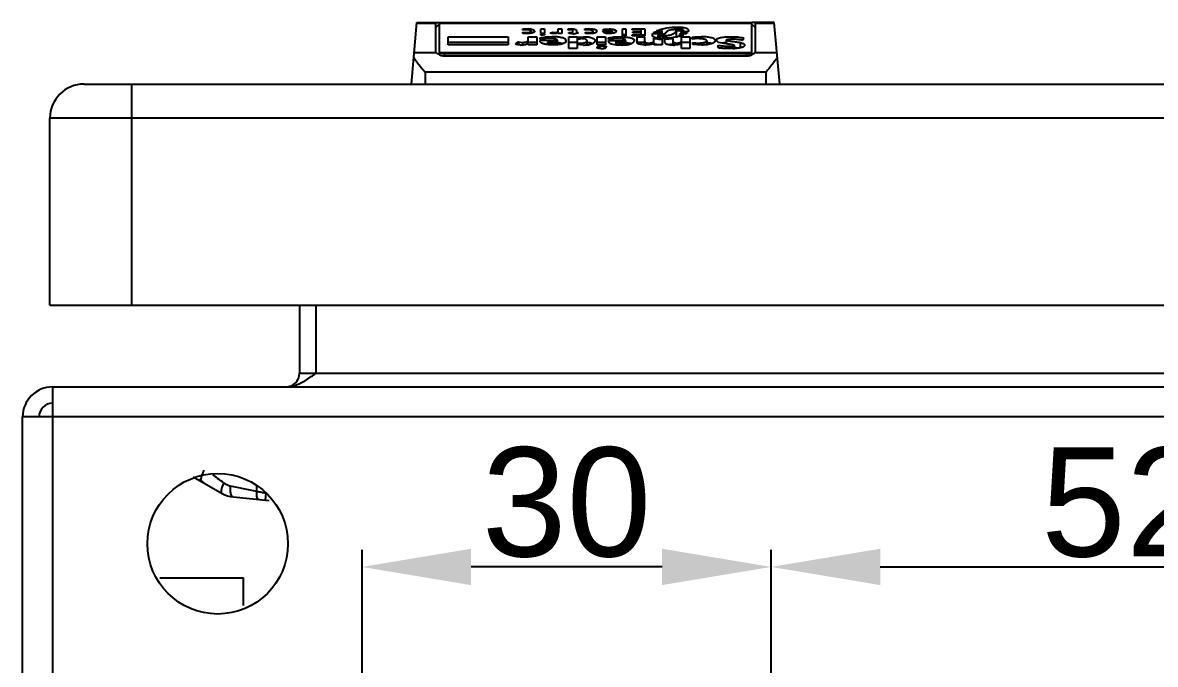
# Model space of a CAD drawing. Header units: millimetres. Extents: x 46697 to 52144, y 25488 to 34806.
# Drawn here: x 51880.8 to 51963.9, y 28345.1 to 28392.2 of the extents above; entities that cross this region are included whole.
import ezdxf

# ---------------------------------------------------------------- set-up
doc = ezdxf.new("R2010")
doc.units = ezdxf.units.MM
doc.layers.add('000-KOTIRANJE', color=254, linetype='Continuous', lineweight=5)
doc.layers.add('000-PI-ORMAR', color=51, linetype='Continuous')
doc.styles.get("Standard").update_dxf_attribs({"font": 'arial.ttf'})
doc.dimstyles.new('ISO-25-lb', dxfattribs={"dimtxt": 8, "dimasz": 8, "dimexe": 1.25, "dimexo": 0.625, "dimtad": 1, "dimdec": 1, "dimtxsty": 'Standard', "dimcen": 5, "dimadec": 0, "dimazin": 0, "dimtfac": 1, "dimtdec": 1, "dimtmove": 0, "dimatfit": 3, "dimfxl": 1, "dimarcsym": 0})

# ---------------------------------------------------------------- blocks, each defined once
blk = doc.blocks.new('NSYCRN325150_bottom')
at = {"layer": '000-PI-ORMAR'}
for p, q in [((49585.72, 30888.931), (49586.114, 30893.431)), ((49587.52, 30893.361), (49586.108, 30893.361)), ((49586.114, 30893.431), (49610.67, 30893.431)), ((49587.52, 30891.279), (49587.52, 30893.431)), ((49587.77, 30891.079), (49587.77, 30893.431)), ((49610.67, 30893.361), (49587.77, 30893.361)), ((49593.883, 30892.967), (49594.241, 30892.984)), ((49594.241, 30892.899), (49594.241, 30892.984)), ((49597.204, 30892.967), (49597.51, 30892.984)), ((49597.51, 30892.887), (49597.51, 30892.984)), ((49598.43, 30892.967), (49598.788, 30892.984)), ((49598.788, 30892.903), (49598.788, 30892.984)), ((49599.81, 30892.951), (49600.218, 30892.984)), ((49600.218, 30892.903), (49600.218, 30892.984)), ((49605.021, 30893.096), (49605.021, 30892.92)), ((49605.021, 30893.096), (49605.429, 30893.096)), ((49605.429, 30892.935), (49605.429, 30893.096)), ((49610.67, 30891.08), (49610.67, 30893.431)), ((49612.327, 30893.431), (49610.673, 30893.431)), ((49610.92, 30893.431), (49610.92, 30891.279)), ((49612.333, 30893.361), (49610.92, 30893.361)), ((49612.72, 30888.931), (49612.327, 30893.431)), ((49588.417, 30891.807), (49588.417, 30892.387)), ((49588.417, 30892.387), (49592.81, 30892.387)), ((49592.81, 30892.387), (49592.81, 30891.807)), ((49593.883, 30892.887), (49593.883, 30892.967)), ((49594.139, 30892.903), (49593.883, 30892.887)), ((49593.883, 30892.645), (49593.883, 30892.742)), ((49593.883, 30892.742), (49594.19, 30892.709)), ((49594.139, 30892.629), (49593.883, 30892.645)), ((49594.19, 30892.709), (49594.19, 30892.629)), ((49594.19, 30892.709), (49594.292, 30892.709)), ((49594.292, 30892.637), (49594.292, 30892.709)), ((49594.292, 30891.807), (49594.292, 30892.387)), ((49594.292, 30892.387), (49594.905, 30892.387)), ((49594.496, 30892.806), (49594.496, 30892.658)), ((49594.905, 30892.387), (49594.905, 30891.807)), ((49595.16, 30892.194), (49595.16, 30892.306)), ((49595.211, 30892.645), (49595.211, 30892.967)), ((49595.211, 30892.967), (49595.467, 30892.967)), ((49595.467, 30892.645), (49595.211, 30892.645)), ((49595.211, 30892.516), (49595.211, 30892.58)), ((49595.211, 30892.58), (49595.467, 30892.58)), ((49595.365, 30892.516), (49595.211, 30892.516)), ((49595.467, 30892.548), (49595.365, 30892.516)), ((49595.467, 30892.967), (49595.467, 30892.645)), ((49595.467, 30892.58), (49595.467, 30892.548)), ((49595.927, 30892.274), (49595.773, 30892.274)), ((49595.927, 30892.677), (49596.08, 30892.742)), ((49596.029, 30892.403), (49596.029, 30892.269)), ((49596.08, 30892.742), (49596.08, 30892.636)), ((49596.08, 30892.742), (49596.284, 30892.709)), ((49596.284, 30892.639), (49596.284, 30892.709)), ((49596.489, 30892.645), (49596.489, 30892.967)), ((49596.489, 30892.967), (49596.744, 30892.967)), ((49596.744, 30892.645), (49596.489, 30892.645)), ((49596.744, 30892.967), (49596.744, 30892.645)), ((49597.204, 30892.887), (49597.204, 30892.967)), ((49597.459, 30892.903), (49597.204, 30892.887)), ((49597.255, 30892.645), (49597.255, 30892.709)), ((49597.255, 30892.709), (49597.562, 30892.709)), ((49597.562, 30892.645), (49597.255, 30892.645)), ((49597.255, 30891.533), (49597.255, 30892.387)), ((49597.255, 30892.387), (49597.868, 30892.387)), ((49597.562, 30892.871), (49597.459, 30892.903)), ((49597.562, 30892.564), (49597.562, 30892.871)), ((49597.97, 30892.693), (49597.562, 30892.564)), ((49597.817, 30892.855), (49597.817, 30892.645)), ((49597.817, 30892.709), (49597.97, 30892.693)), ((49597.868, 30892.355), (49598.328, 30892.403)), ((49597.868, 30892.387), (49597.868, 30891.533)), ((49598.328, 30892.252), (49598.328, 30892.403)), ((49598.43, 30892.887), (49598.43, 30892.967)), ((49598.788, 30892.903), (49598.43, 30892.887)), ((49598.481, 30892.645), (49598.481, 30892.742)), ((49598.481, 30892.742), (49598.788, 30892.709)), ((49598.737, 30892.629), (49598.481, 30892.645)), ((49599.043, 30892.838), (49598.788, 30892.903)), ((49598.788, 30892.629), (49598.788, 30892.709)), ((49599.043, 30892.646), (49599.043, 30892.838)), ((49599.299, 30892.838), (49599.299, 30892.774)), ((49599.35, 30891.807), (49599.35, 30892.387)), ((49599.35, 30892.387), (49599.963, 30892.387)), ((49599.758, 30892.822), (49600.474, 30892.822)), ((49599.81, 30892.871), (49599.81, 30892.951)), ((49600.167, 30892.903), (49599.81, 30892.871)), ((49599.963, 30892.387), (49599.963, 30891.807)), ((49600.014, 30892.758), (49600.014, 30892.652)), ((49600.014, 30892.758), (49600.167, 30892.709)), ((49600.474, 30892.758), (49600.014, 30892.758)), ((49600.269, 30892.903), (49600.167, 30892.903)), ((49600.167, 30892.709), (49600.167, 30892.629)), ((49600.167, 30892.709), (49600.32, 30892.709)), ((49600.167, 30892.194), (49600.167, 30892.306)), ((49600.32, 30892.709), (49600.474, 30892.758)), ((49600.32, 30892.709), (49600.32, 30892.637)), ((49600.474, 30892.653), (49600.474, 30892.822)), ((49600.933, 30892.274), (49600.831, 30892.274)), ((49601.036, 30892.403), (49601.036, 30892.27)), ((49601.189, 30892.468), (49601.189, 30892.967)), ((49601.189, 30892.967), (49601.444, 30892.967)), ((49601.444, 30892.548), (49601.189, 30892.548)), ((49601.444, 30892.468), (49601.189, 30892.468)), ((49601.444, 30892.967), (49601.444, 30892.468)), ((49601.904, 30892.903), (49601.904, 30892.967)), ((49601.904, 30892.967), (49602.824, 30892.967)), ((49602.568, 30892.903), (49601.904, 30892.903)), ((49601.904, 30892.468), (49601.904, 30892.548)), ((49601.904, 30892.548), (49602.824, 30892.548)), ((49602.824, 30892.468), (49601.904, 30892.468)), ((49601.955, 30892.677), (49601.955, 30892.758)), ((49601.955, 30892.758), (49602.568, 30892.758)), ((49602.568, 30892.677), (49601.955, 30892.677)), ((49602.262, 30891.968), (49602.262, 30892.387)), ((49602.262, 30892.387), (49602.824, 30892.387)), ((49602.568, 30892.468), (49602.568, 30892.903)), ((49602.824, 30892.967), (49602.824, 30892.468)), ((49602.824, 30891.799), (49602.824, 30892.387)), ((49603.386, 30892.516), (49603.386, 30892.629)), ((49603.386, 30892.629), (49603.897, 30892.629)), ((49603.488, 30892.677), (49603.539, 30892.758)), ((49603.999, 30892.677), (49603.488, 30892.677)), ((49603.488, 30891.807), (49603.488, 30892.29)), ((49603.539, 30892.758), (49603.539, 30892.677)), ((49603.539, 30892.758), (49603.999, 30892.758)), ((49604.101, 30892.822), (49603.692, 30892.822)), ((49603.846, 30892.548), (49603.795, 30892.468)), ((49603.795, 30892.468), (49603.795, 30892.305)), ((49603.795, 30892.468), (49604.408, 30892.468)), ((49604.254, 30892.548), (49603.846, 30892.548)), ((49603.897, 30892.629), (49603.999, 30892.677)), ((49603.897, 30892.629), (49603.897, 30892.548)), ((49603.999, 30892.758), (49604.101, 30892.79)), ((49603.999, 30892.758), (49603.999, 30892.548)), ((49604.101, 30892.548), (49604.101, 30892.822)), ((49604.356, 30892.29), (49604.101, 30892.29)), ((49604.101, 30892.21), (49604.101, 30891.807)), ((49604.408, 30892.709), (49604.254, 30892.548)), ((49604.305, 30892.21), (49604.918, 30892.258)), ((49604.305, 30891.984), (49604.305, 30892.21)), ((49604.408, 30892.29), (49604.408, 30892.468)), ((49604.918, 30891.797), (49604.918, 30892.258)), ((49605.123, 30892.822), (49605.123, 30892.403)), ((49605.429, 30892.613), (49605.378, 30892.564)), ((49605.378, 30892.564), (49605.378, 30892.446)), ((49605.378, 30892.564), (49605.685, 30892.548)), ((49605.787, 30892.613), (49605.429, 30892.613)), ((49605.634, 30892.935), (49605.48, 30892.935)), ((49605.532, 30892.758), (49605.48, 30892.693)), ((49605.48, 30892.693), (49605.48, 30892.613)), ((49605.48, 30892.693), (49605.94, 30892.677)), ((49605.94, 30892.758), (49605.532, 30892.758)), ((49605.532, 30891.533), (49605.532, 30892.387)), ((49605.532, 30892.387), (49606.145, 30892.387)), ((49605.634, 30892.935), (49605.634, 30892.758)), ((49606.042, 30892.79), (49605.94, 30892.758)), ((49606.042, 30892.871), (49606.042, 30892.79)), ((49606.145, 30892.387), (49606.145, 30891.533)), ((49606.298, 30892.226), (49606.298, 30892.339)), ((49606.758, 30892.258), (49606.298, 30892.226)), ((49606.962, 30892.403), (49606.962, 30892.245)), ((49608.086, 30892.129), (49608.086, 30892.177)), ((49608.801, 30892.161), (49608.801, 30891.881)), ((49609.261, 30892.226), (49609.108, 30892.226)), ((49609.159, 30892.403), (49609.159, 30892.226)), ((49610.079, 30892.306), (49610.027, 30892.129)), ((49592.81, 30891.968), (49588.417, 30891.968)), ((49592.81, 30891.807), (49588.417, 30891.807)), ((49593.577, 30892.016), (49593.577, 30891.809)), ((49593.577, 30892.016), (49593.883, 30891.984)), ((49593.883, 30891.807), (49593.883, 30891.984)), ((49594.292, 30891.807), (49594.241, 30891.919)), ((49594.905, 30891.968), (49594.292, 30891.968)), ((49594.905, 30891.807), (49594.292, 30891.807)), ((49595.16, 30892.129), (49596.438, 30892.145)), ((49595.16, 30892.081), (49595.16, 30892.129)), ((49595.722, 30891.823), (49595.722, 30892.032)), ((49596.438, 30892.032), (49595.722, 30892.032)), ((49596.08, 30891.919), (49596.08, 30891.791)), ((49596.438, 30891.818), (49596.438, 30892.145)), ((49597.051, 30892.129), (49597.051, 30892.065)), ((49597.868, 30891.968), (49597.255, 30891.968)), ((49597.868, 30891.533), (49597.255, 30891.533)), ((49597.868, 30891.952), (49598.175, 30891.936)), ((49598.328, 30891.791), (49597.868, 30891.823)), ((49598.175, 30891.801), (49598.175, 30891.936)), ((49598.583, 30892.113), (49598.583, 30891.803)), ((49599.196, 30892.113), (49599.196, 30892.081)), ((49599.963, 30891.968), (49599.35, 30891.968)), ((49599.963, 30891.807), (49599.35, 30891.807)), ((49599.35, 30891.565), (49599.35, 30891.645)), ((49599.452, 30891.533), (49599.35, 30891.565)), ((49599.605, 30891.533), (49599.452, 30891.533)), ((49599.861, 30891.742), (49599.861, 30891.552)), ((49599.861, 30891.742), (49600.014, 30891.694)), ((49600.014, 30891.694), (49600.014, 30891.662)), ((49600.167, 30892.065), (49600.167, 30892.129)), ((49600.167, 30892.129), (49601.444, 30892.129)), ((49600.729, 30891.823), (49600.729, 30892.032)), ((49601.393, 30892.032), (49600.729, 30892.032)), ((49601.087, 30891.919), (49601.087, 30891.791)), ((49601.393, 30892.032), (49601.393, 30891.802)), ((49601.444, 30891.806), (49601.444, 30892.129)), ((49602.057, 30892.145), (49602.057, 30892.081)), ((49602.824, 30891.968), (49602.262, 30891.968)), ((49603.028, 30891.936), (49603.028, 30891.796)), ((49603.028, 30891.936), (49603.181, 30891.936)), ((49603.181, 30891.936), (49603.488, 30892.032)), ((49603.181, 30891.936), (49603.181, 30891.812)), ((49604.101, 30891.807), (49603.488, 30891.807)), ((49604.918, 30891.839), (49604.674, 30891.819)), ((49605.174, 30891.936), (49605.174, 30891.806)), ((49606.145, 30891.968), (49605.532, 30891.968)), ((49606.145, 30891.533), (49605.532, 30891.533)), ((49606.349, 30891.823), (49606.349, 30891.984)), ((49606.349, 30891.984), (49606.809, 30891.936)), ((49607.013, 30891.791), (49606.349, 30891.823)), ((49606.809, 30891.8), (49606.809, 30891.936)), ((49607.371, 30892.097), (49607.371, 30891.811)), ((49607.984, 30892.129), (49607.984, 30892.048)), ((49608.239, 30891.968), (49608.086, 30892.129)), ((49608.188, 30891.613), (49608.239, 30891.774)), ((49608.239, 30891.59), (49608.239, 30891.774)), ((49609.312, 30891.533), (49609.006, 30891.533)), ((49609.159, 30891.694), (49609.414, 30891.726)), ((49609.159, 30891.694), (49609.159, 30891.533)), ((49609.414, 30891.539), (49609.414, 30891.758)), ((49609.823, 30891.984), (49609.823, 30891.582)), ((49610.13, 30891.823), (49610.13, 30891.742)), ((49585.922, 30891.231), (49587.54, 30891.231)), ((49587.805, 30891.231), (49610.636, 30891.231)), ((49588.12, 30891.153), (49588.12, 30891.001)), ((49610.32, 30891.153), (49588.12, 30891.153)), ((49588.12, 30891.001), (49610.32, 30891.001)), ((49610.32, 30891.001), (49610.32, 30891.153)), ((49610.901, 30891.231), (49612.519, 30891.231)), ((49586.72, 30889.801), (49586.72, 30888.931)), ((49611.72, 30889.801), (49586.72, 30889.801)), ((49611.72, 30888.931), (49611.72, 30889.801)), ((49561.72, 30888.931), (49801.72, 30888.931)), ((49565.22, 30872.731), (49565.22, 30888.931)), ((49559.22, 30872.731), (49559.22, 30886.431)), ((49804.22, 30886.431), (49559.22, 30886.431)), ((49559.22, 30872.731), (49804.22, 30872.731)), ((49577.52, 30872.731), (49577.52, 30867.731)), ((49578.72, 30872.731), (49578.72, 30867.731)), ((49577.52, 30867.731), (49786.92, 30867.731)), ((49559.42, 30866.731), (49559.42, 30736.723)), ((49559.42, 30866.731), (49805.02, 30866.731)), ((49557.22, 30738.073), (49557.22, 30864.531)), ((49807.22, 30864.531), (49557.22, 30864.531)), ((49569.72, 30860.148), (49571.844, 30858.922)), ((49570.168, 30859.939), (49570.353, 30859.786)), ((49570.353, 30859.786), (49570.353, 30859.789)), ((49570.353, 30859.786), (49570.393, 30859.762)), ((49570.393, 30859.762), (49570.494, 30859.701)), ((49574.384, 30859.055), (49574.384, 30859.438)), ((49575.02, 30858.435), (49575.068, 30858.933)), ((49572.652, 30858.663), (49575.295, 30858.409)), ((49567.283, 30852.731), (49573.42, 30852.731)), ((49573.42, 30850.702), (49573.42, 30852.731))]:
    blk.add_line(p, q, dxfattribs=at)
blk.add_circle((49571.52, 30855.231), 5.15, dxfattribs=at)
for centre, radius, start, end in [((49600.18, 30893.525), 0.896, 256.94801, 258.52796), ((49600.301, 30893.74), 1.103, 279.18166, 280.12452), ((49604.099, 30896.297), 4.007, 268.56577, 270.02883), ((49605.048, 30889.241), 3.44, 105.86407, 106.04416), ((49605.036, 30889.285), 3.394, 103.59206, 105.86835), ((49605.03, 30889.31), 3.369, 102.68688, 103.59243), ((49604.493, 30892.761), 0.725, 327.91604, 330.37943), ((49605.126, 30896.229), 3.826, 269.95065, 271.6124), ((49604.266, 30896.167), 3.886, 286.70644, 287.2815), ((49604.247, 30896.227), 3.95, 287.28337, 288.32309), ((49604.201, 30896.364), 4.094, 288.33649, 291.2506), ((49600.929, 30887.014), 4.968, 84.01521, 84.69204), ((49601.203, 30894.314), 2.522, 274.36979, 275.53825), ((49603.256, 30897.385), 5.604, 265.5588, 266.62036), ((49604.047, 30893.877), 2.082, 254.42471, 254.78936), ((49605.227, 30897.261), 5.475, 266.75538, 267.83879), ((49600.722, 30841.489), 51.036, 80.8914, 81.52988), ((49609.037, 30898.344), 6.817, 272.30934, 273.17916), ((49613.957, 30924.221), 32.917, 262.06678, 262.67404), ((49561.72, 30886.431), 2.5, 90, 180), ((49576.52, 30867.731), 1, 270, 0), ((49559.42, 30864.531), 2.2, 90, 180), ((49559.42, 30864.531), 1, 90, 180), ((49572.368, 30862.872), 3.682, 236.83008, 240.00762), ((49567.715, 30854.962), 6.323, 54.88011, 57.01741), ((49564.513, 30850.409), 11.889, 53.93706, 54.88283), ((49572.844, 30860.654), 2, 240, 264.5)]:
    blk.add_arc(centre, radius, start, end, dxfattribs=at)
for centre, major_axis, start_param, end_param in [((49588.12, 30893.1), (0.6, 0), 2.216036, 3.141593), ((49610.32, 30893.1), (0.6, 0), 0, 0.923126), ((49588.12, 30891.279), (0.6, 0), -3.141593, -2.886514), ((49588.12, 30891.279), (0.35, 0), -3.141593, -2.694273), ((49610.32, 30891.279), (0.35, 0), -0.44732, 0), ((49610.32, 30891.279), (0.6, 0), -0.255078, 0)]:
    blk.add_ellipse(centre, major_axis=major_axis, ratio=0.315556, start_param=start_param, end_param=end_param, dxfattribs=at)
for points, knots in [([(49594.241, 30892.984), (49594.311, 30892.984), (49594.436, 30892.978), (49594.596, 30892.942), (49594.701, 30892.881), (49594.74, 30892.83), (49594.752, 30892.806)], [0, 0, 0, 0, 0.371196, 0.665987, 0.860433, 1, 1, 1, 1]), ([(49597.51, 30892.984), (49597.553, 30892.979), (49597.63, 30892.968), (49597.72, 30892.946), (49597.774, 30892.919), (49597.799, 30892.9), (49597.814, 30892.877), (49597.817, 30892.862), (49597.817, 30892.855)], [0, 0, 0, 0, 0.363117, 0.664744, 0.778907, 0.868307, 0.938648, 1, 1, 1, 1]), ([(49598.788, 30892.984), (49598.851, 30892.981), (49598.945, 30892.975), (49599.065, 30892.96), (49599.145, 30892.945), (49599.212, 30892.925), (49599.261, 30892.901), (49599.292, 30892.872), (49599.299, 30892.849), (49599.299, 30892.838)], [0, 0, 0, 0, 0.341316, 0.50328, 0.652146, 0.778987, 0.87627, 0.945686, 1, 1, 1, 1]), ([(49600.218, 30892.984), (49600.286, 30892.979), (49600.385, 30892.97), (49600.51, 30892.948), (49600.59, 30892.928), (49600.653, 30892.904), (49600.698, 30892.875), (49600.724, 30892.841), (49600.729, 30892.817), (49600.729, 30892.806)], [0, 0, 0, 0, 0.355339, 0.519361, 0.665149, 0.784581, 0.874893, 0.942646, 1, 1, 1, 1]), ([(49603.692, 30892.822), (49603.874, 30892.899), (49604.307, 30893.043), (49604.764, 30893.096), (49605.021, 30893.096)], [0, 0, 0, 0, 0.43464, 1, 1, 1, 1]), ([(49605.429, 30893.096), (49605.516, 30893.096), (49605.671, 30893.089), (49605.866, 30893.043), (49605.99, 30892.965), (49606.031, 30892.9), (49606.042, 30892.871)], [0, 0, 0, 0, 0.379347, 0.673856, 0.863321, 1, 1, 1, 1]), ([(49593.883, 30891.984), (49593.947, 30891.988), (49594.038, 30891.998), (49594.146, 30892.026), (49594.217, 30892.056), (49594.278, 30892.103), (49594.292, 30892.156), (49594.292, 30892.177)], [0, 0, 0, 0, 0.392788, 0.555719, 0.686699, 0.867595, 1, 1, 1, 1]), ([(49594.496, 30892.806), (49594.496, 30892.813), (49594.493, 30892.829), (49594.474, 30892.851), (49594.442, 30892.869), (49594.396, 30892.883), (49594.339, 30892.893), (49594.252, 30892.901), (49594.184, 30892.903), (49594.139, 30892.903)], [0, 0, 0, 0, 0.053873, 0.119169, 0.21012, 0.334117, 0.485389, 0.651962, 1, 1, 1, 1]), ([(49594.499, 30892.657), (49594.441, 30892.647), (49594.321, 30892.634), (49594.2, 30892.63), (49594.139, 30892.629)], [0, 0, 0, 0, 0.486614, 1, 1, 1, 1]), ([(49594.292, 30892.709), (49594.319, 30892.709), (49594.366, 30892.719), (49594.435, 30892.755), (49594.474, 30892.786), (49594.496, 30892.806)], [0, 0, 0, 0, 0.358047, 0.605311, 1, 1, 1, 1]), ([(49594.752, 30892.806), (49594.752, 30892.791), (49594.741, 30892.755), (49594.69, 30892.711), (49594.606, 30892.678), (49594.538, 30892.663), (49594.499, 30892.657)], [0, 0, 0, 0, 0.145406, 0.337649, 0.622087, 1, 1, 1, 1]), ([(49595.16, 30892.306), (49595.219, 30892.327), (49595.351, 30892.358), (49595.641, 30892.396), (49595.872, 30892.403), (49596.029, 30892.403)], [0, 0, 0, 0, 0.213482, 0.462386, 1, 1, 1, 1]), ([(49595.773, 30892.274), (49595.718, 30892.274), (49595.612, 30892.266), (49595.407, 30892.238), (49595.258, 30892.211), (49595.16, 30892.194)], [0, 0, 0, 0, 0.266361, 0.518251, 1, 1, 1, 1]), ([(49596.131, 30892.629), (49596.11, 30892.631), (49596.07, 30892.637), (49596.019, 30892.644), (49595.982, 30892.652), (49595.957, 30892.659), (49595.939, 30892.665), (49595.927, 30892.673), (49595.927, 30892.677)], [0, 0, 0, 0, 0.294635, 0.578579, 0.712734, 0.836348, 0.938736, 1, 1, 1, 1]), ([(49596.438, 30892.145), (49596.389, 30892.192), (49596.273, 30892.241), (49596.098, 30892.27), (49595.986, 30892.274), (49595.927, 30892.274)], [0, 0, 0, 0, 0.377008, 0.668643, 1, 1, 1, 1]), ([(49597.051, 30892.129), (49597.051, 30892.149), (49597.037, 30892.195), (49596.973, 30892.251), (49596.872, 30892.297), (49596.737, 30892.334), (49596.576, 30892.362), (49596.401, 30892.382), (49596.217, 30892.395), (49596.092, 30892.401), (49596.029, 30892.403)], [0, 0, 0, 0, 0.053592, 0.123556, 0.222789, 0.351552, 0.501106, 0.662429, 0.829761, 1, 1, 1, 1]), ([(49596.489, 30892.677), (49596.463, 30892.67), (49596.345, 30892.643), (49596.225, 30892.629), (49596.131, 30892.629)], [0, 0, 0, 0, 0.224312, 1, 1, 1, 1]), ([(49596.284, 30892.709), (49596.301, 30892.712), (49596.333, 30892.717), (49596.383, 30892.728), (49596.428, 30892.744), (49596.465, 30892.767), (49596.485, 30892.794), (49596.489, 30892.814), (49596.489, 30892.822)], [0, 0, 0, 0, 0.201887, 0.385063, 0.610592, 0.774995, 0.896449, 1, 1, 1, 1]), ([(49597.868, 30892.21), (49597.873, 30892.215), (49597.887, 30892.225), (49597.928, 30892.24), (49597.995, 30892.251), (49598.082, 30892.257), (49598.144, 30892.258), (49598.175, 30892.258)], [0, 0, 0, 0, 0.068877, 0.163936, 0.416169, 0.704172, 1, 1, 1, 1]), ([(49598.583, 30892.113), (49598.583, 30892.122), (49598.581, 30892.141), (49598.566, 30892.17), (49598.537, 30892.197), (49598.491, 30892.221), (49598.427, 30892.239), (49598.32, 30892.255), (49598.234, 30892.258), (49598.175, 30892.258)], [0, 0, 0, 0, 0.058533, 0.122739, 0.202213, 0.308869, 0.450177, 0.621063, 1, 1, 1, 1]), ([(49598.328, 30892.403), (49598.445, 30892.403), (49598.657, 30892.393), (49598.927, 30892.337), (49599.109, 30892.239), (49599.177, 30892.153), (49599.196, 30892.113)], [0, 0, 0, 0, 0.366883, 0.664195, 0.861459, 1, 1, 1, 1]), ([(49599.046, 30892.644), (49599.021, 30892.641), (49598.918, 30892.631), (49598.815, 30892.629), (49598.737, 30892.629)], [0, 0, 0, 0, 0.24253, 1, 1, 1, 1]), ([(49598.788, 30892.709), (49598.826, 30892.709), (49598.881, 30892.711), (49598.95, 30892.723), (49598.995, 30892.738), (49599.034, 30892.763), (49599.043, 30892.794), (49599.043, 30892.806)], [0, 0, 0, 0, 0.387907, 0.559115, 0.697131, 0.876512, 1, 1, 1, 1]), ([(49599.299, 30892.774), (49599.299, 30892.76), (49599.288, 30892.726), (49599.234, 30892.688), (49599.151, 30892.661), (49599.084, 30892.649), (49599.046, 30892.644)], [0, 0, 0, 0, 0.137351, 0.328389, 0.620176, 1, 1, 1, 1]), ([(49599.977, 30892.652), (49599.941, 30892.66), (49599.879, 30892.678), (49599.805, 30892.72), (49599.765, 30892.77), (49599.758, 30892.806), (49599.758, 30892.822)], [0, 0, 0, 0, 0.377088, 0.645926, 0.838471, 1, 1, 1, 1]), ([(49600.116, 30892.629), (49600.106, 30892.63), (49600.068, 30892.635), (49600.03, 30892.641), (49600.001, 30892.646)], [0, 0, 0, 0, 0.259245, 1, 1, 1, 1]), ([(49600.477, 30892.652), (49600.419, 30892.642), (49600.298, 30892.631), (49600.178, 30892.629), (49600.116, 30892.629)], [0, 0, 0, 0, 0.487875, 1, 1, 1, 1]), ([(49600.167, 30892.306), (49600.226, 30892.327), (49600.358, 30892.358), (49600.648, 30892.396), (49600.879, 30892.403), (49601.036, 30892.403)], [0, 0, 0, 0, 0.213482, 0.462386, 1, 1, 1, 1]), ([(49600.831, 30892.274), (49600.771, 30892.274), (49600.548, 30892.265), (49600.327, 30892.227), (49600.167, 30892.194)], [0, 0, 0, 0, 0.268757, 1, 1, 1, 1]), ([(49600.474, 30892.822), (49600.45, 30892.841), (49600.387, 30892.88), (49600.313, 30892.9), (49600.269, 30892.903)], [0, 0, 0, 0, 0.403196, 1, 1, 1, 1]), ([(49600.729, 30892.806), (49600.729, 30892.791), (49600.721, 30892.756), (49600.675, 30892.711), (49600.597, 30892.676), (49600.532, 30892.661), (49600.494, 30892.655)], [0, 0, 0, 0, 0.149891, 0.339697, 0.61815, 1, 1, 1, 1]), ([(49601.444, 30892.129), (49601.407, 30892.181), (49601.292, 30892.239), (49601.114, 30892.269), (49600.997, 30892.274), (49600.933, 30892.274)], [0, 0, 0, 0, 0.354239, 0.65228, 1, 1, 1, 1]), ([(49601.036, 30892.403), (49601.096, 30892.4), (49601.216, 30892.394), (49601.393, 30892.38), (49601.564, 30892.361), (49601.723, 30892.336), (49601.861, 30892.303), (49601.957, 30892.266), (49602.012, 30892.23), (49602.039, 30892.203), (49602.054, 30892.174), (49602.057, 30892.155), (49602.057, 30892.145)], [0, 0, 0, 0, 0.16519, 0.32781, 0.485596, 0.634292, 0.766395, 0.87191, 0.912766, 0.946298, 0.97447, 1, 1, 1, 1]), ([(49603.793, 30892.304), (49603.729, 30892.311), (49603.639, 30892.324), (49603.532, 30892.357), (49603.461, 30892.39), (49603.401, 30892.439), (49603.386, 30892.493), (49603.386, 30892.516)], [0, 0, 0, 0, 0.389298, 0.548583, 0.678144, 0.86262, 1, 1, 1, 1]), ([(49603.488, 30892.29), (49603.532, 30892.278), (49603.733, 30892.229), (49603.94, 30892.21), (49604.101, 30892.21)], [0, 0, 0, 0, 0.220924, 1, 1, 1, 1]), ([(49603.999, 30892.292), (49603.981, 30892.292), (49603.913, 30892.294), (49603.844, 30892.299), (49603.793, 30892.304)], [0, 0, 0, 0, 0.25371, 1, 1, 1, 1]), ([(49605.383, 30892.444), (49605.231, 30892.399), (49604.892, 30892.319), (49604.545, 30892.29), (49604.356, 30892.29)], [0, 0, 0, 0, 0.458189, 1, 1, 1, 1]), ([(49605.48, 30892.935), (49605.418, 30892.935), (49605.295, 30892.934), (49605.111, 30892.928), (49604.931, 30892.916), (49604.762, 30892.897), (49604.614, 30892.868), (49604.511, 30892.832), (49604.453, 30892.795), (49604.426, 30892.768), (49604.411, 30892.739), (49604.408, 30892.719), (49604.408, 30892.709)], [0, 0, 0, 0, 0.1622, 0.323524, 0.48207, 0.633556, 0.769093, 0.875651, 0.915766, 0.948182, 0.975309, 1, 1, 1, 1]), ([(49605.123, 30892.822), (49605.101, 30892.784), (49605.045, 30892.703), (49604.918, 30892.589), (49604.702, 30892.488), (49604.518, 30892.468), (49604.408, 30892.468)], [0, 0, 0, 0, 0.159202, 0.347558, 0.605603, 1, 1, 1, 1]), ([(49605.634, 30892.935), (49605.634, 30892.926), (49605.626, 30892.903), (49605.592, 30892.877), (49605.539, 30892.857), (49605.469, 30892.842), (49605.388, 30892.832), (49605.272, 30892.824), (49605.183, 30892.822), (49605.123, 30892.822)], [0, 0, 0, 0, 0.051619, 0.122572, 0.226478, 0.360669, 0.512654, 0.672628, 1, 1, 1, 1]), ([(49605.94, 30892.677), (49605.923, 30892.663), (49605.877, 30892.63), (49605.821, 30892.613), (49605.787, 30892.613)], [0, 0, 0, 0, 0.397269, 1, 1, 1, 1]), ([(49606.298, 30892.339), (49606.298, 30892.341), (49606.303, 30892.347), (49606.319, 30892.355), (49606.347, 30892.362), (49606.385, 30892.368), (49606.427, 30892.373), (49606.469, 30892.378), (49606.528, 30892.383), (49606.602, 30892.388), (49606.691, 30892.393), (49606.811, 30892.398), (49606.902, 30892.401), (49606.962, 30892.403)], [0, 0, 0, 0, 0.011555, 0.029802, 0.08053, 0.139715, 0.2023, 0.266565, 0.33179, 0.463858, 0.597128, 0.73106, 1, 1, 1, 1]), ([(49607.371, 30892.097), (49607.371, 30892.109), (49607.362, 30892.136), (49607.323, 30892.169), (49607.261, 30892.196), (49607.18, 30892.218), (49607.084, 30892.234), (49606.942, 30892.25), (49606.832, 30892.255), (49606.758, 30892.258)], [0, 0, 0, 0, 0.05336, 0.123977, 0.224575, 0.354347, 0.503992, 0.664675, 1, 1, 1, 1]), ([(49607.984, 30892.129), (49607.984, 30892.149), (49607.97, 30892.195), (49607.906, 30892.251), (49607.805, 30892.297), (49607.67, 30892.334), (49607.51, 30892.362), (49607.334, 30892.382), (49607.15, 30892.395), (49607.025, 30892.401), (49606.962, 30892.403)], [0, 0, 0, 0, 0.053592, 0.123556, 0.222789, 0.351552, 0.501106, 0.662429, 0.829761, 1, 1, 1, 1]), ([(49608.086, 30892.177), (49608.086, 30892.187), (49608.09, 30892.207), (49608.109, 30892.235), (49608.142, 30892.26), (49608.207, 30892.294), (49608.315, 30892.325), (49608.463, 30892.353), (49608.629, 30892.373), (49608.802, 30892.387), (49608.98, 30892.397), (49609.099, 30892.401), (49609.159, 30892.403)], [0, 0, 0, 0, 0.024435, 0.052563, 0.087843, 0.132082, 0.245626, 0.382188, 0.530568, 0.68468, 0.841626, 1, 1, 1, 1]), ([(49608.801, 30892.161), (49608.811, 30892.174), (49608.847, 30892.197), (49608.951, 30892.223), (49609.042, 30892.226), (49609.108, 30892.226)], [0, 0, 0, 0, 0.15056, 0.38475, 1, 1, 1, 1]), ([(49608.801, 30892.161), (49608.801, 30892.159), (49608.805, 30892.155), (49608.816, 30892.148), (49608.835, 30892.141), (49608.861, 30892.133), (49608.899, 30892.123), (49608.95, 30892.113), (49609.013, 30892.101), (49609.078, 30892.089), (49609.166, 30892.075), (49609.277, 30892.058), (49609.412, 30892.038), (49609.548, 30892.02), (49609.685, 30892.002), (49609.777, 30891.99), (49609.823, 30891.984)], [0, 0, 0, 0, 0.006103, 0.014918, 0.037797, 0.06428, 0.092604, 0.152205, 0.214017, 0.277119, 0.341078, 0.470684, 0.601779, 0.733864, 0.866662, 1, 1, 1, 1]), ([(49609.159, 30892.403), (49609.323, 30892.403), (49609.632, 30892.392), (49609.938, 30892.344), (49610.079, 30892.306)], [0, 0, 0, 0, 0.530236, 1, 1, 1, 1]), ([(49610.027, 30892.129), (49609.907, 30892.154), (49609.654, 30892.201), (49609.396, 30892.226), (49609.261, 30892.226)], [0, 0, 0, 0, 0.475476, 1, 1, 1, 1]), ([(49593.372, 30891.855), (49593.381, 30891.87), (49593.399, 30891.9), (49593.434, 30891.946), (49593.473, 30891.982), (49593.522, 30892.009), (49593.556, 30892.016), (49593.577, 30892.016)], [0, 0, 0, 0, 0.189635, 0.391914, 0.624777, 0.774855, 1, 1, 1, 1]), ([(49593.73, 30891.791), (49593.696, 30891.794), (49593.647, 30891.8), (49593.581, 30891.808), (49593.532, 30891.815), (49593.484, 30891.822), (49593.446, 30891.829), (49593.417, 30891.835), (49593.397, 30891.841), (49593.383, 30891.845), (49593.372, 30891.851), (49593.372, 30891.855)], [0, 0, 0, 0, 0.275198, 0.411287, 0.545786, 0.677797, 0.805327, 0.865946, 0.922448, 0.970561, 1, 1, 1, 1]), ([(49593.73, 30891.791), (49593.787, 30891.795), (49593.872, 30891.803), (49593.982, 30891.817), (49594.059, 30891.83), (49594.13, 30891.846), (49594.191, 30891.865), (49594.241, 30891.895), (49594.241, 30891.919)], [0, 0, 0, 0, 0.318135, 0.471629, 0.61816, 0.752837, 0.866866, 1, 1, 1, 1]), ([(49595.719, 30891.82), (49595.639, 30891.83), (49595.524, 30891.848), (49595.384, 30891.886), (49595.3, 30891.918), (49595.236, 30891.954), (49595.191, 30891.994), (49595.165, 30892.037), (49595.16, 30892.067), (49595.16, 30892.081)], [0, 0, 0, 0, 0.368707, 0.52875, 0.665501, 0.776625, 0.86453, 0.936054, 1, 1, 1, 1]), ([(49596.08, 30891.791), (49596.049, 30891.792), (49595.929, 30891.799), (49595.808, 30891.809), (49595.719, 30891.82)], [0, 0, 0, 0, 0.254767, 1, 1, 1, 1]), ([(49596.08, 30891.919), (49596.031, 30891.919), (49595.94, 30891.923), (49595.834, 30891.938), (49595.77, 30891.964), (49595.741, 30891.985), (49595.725, 30892.008), (49595.722, 30892.025), (49595.722, 30892.032)], [0, 0, 0, 0, 0.364692, 0.680264, 0.794891, 0.87918, 0.943651, 1, 1, 1, 1]), ([(49596.08, 30891.919), (49596.126, 30891.919), (49596.208, 30891.924), (49596.316, 30891.948), (49596.391, 30891.986), (49596.425, 30892.017), (49596.438, 30892.032)], [0, 0, 0, 0, 0.354455, 0.642238, 0.846881, 1, 1, 1, 1]), ([(49596.441, 30891.815), (49596.411, 30891.812), (49596.291, 30891.801), (49596.171, 30891.794), (49596.08, 30891.791)], [0, 0, 0, 0, 0.245695, 1, 1, 1, 1]), ([(49596.833, 30891.887), (49596.772, 30891.906), (49596.639, 30891.934), (49596.505, 30891.951), (49596.433, 30891.958)], [0, 0, 0, 0, 0.46886, 1, 1, 1, 1]), ([(49597.051, 30892.065), (49597.051, 30892.05), (49597.045, 30892.019), (49597.014, 30891.977), (49596.962, 30891.938), (49596.889, 30891.903), (49596.796, 30891.874), (49596.645, 30891.84), (49596.524, 30891.824), (49596.441, 30891.815)], [0, 0, 0, 0, 0.060813, 0.131156, 0.221039, 0.336411, 0.477172, 0.638615, 1, 1, 1, 1]), ([(49598.175, 30891.936), (49598.24, 30891.936), (49598.334, 30891.94), (49598.446, 30891.964), (49598.516, 30891.993), (49598.572, 30892.042), (49598.583, 30892.092), (49598.583, 30892.113)], [0, 0, 0, 0, 0.403239, 0.570933, 0.699996, 0.871356, 1, 1, 1, 1]), ([(49598.328, 30891.791), (49598.35, 30891.791), (49598.436, 30891.791), (49598.522, 30891.795), (49598.586, 30891.801)], [0, 0, 0, 0, 0.252786, 1, 1, 1, 1]), ([(49598.586, 30891.801), (49598.672, 30891.809), (49598.823, 30891.831), (49599.011, 30891.896), (49599.133, 30891.981), (49599.181, 30892.049), (49599.196, 30892.081)], [0, 0, 0, 0, 0.372221, 0.651531, 0.848626, 1, 1, 1, 1]), ([(49598.97, 30891.888), (49598.916, 30891.911), (49598.789, 30891.948), (49598.658, 30891.966), (49598.586, 30891.973)], [0, 0, 0, 0, 0.445947, 1, 1, 1, 1]), ([(49599.35, 30891.645), (49599.411, 30891.684), (49599.531, 30891.72), (49599.704, 30891.739), (49599.807, 30891.742), (49599.861, 30891.742)], [0, 0, 0, 0, 0.411041, 0.695958, 1, 1, 1, 1]), ([(49599.605, 30891.533), (49599.661, 30891.533), (49599.743, 30891.535), (49599.847, 30891.548), (49599.912, 30891.563), (49599.961, 30891.583), (49599.994, 30891.607), (49600.011, 30891.634), (49600.014, 30891.653), (49600.014, 30891.662)], [0, 0, 0, 0, 0.365087, 0.534994, 0.681907, 0.796103, 0.879634, 0.943679, 1, 1, 1, 1]), ([(49600.167, 30892.065), (49600.167, 30892.051), (49600.173, 30892.022), (49600.2, 30891.981), (49600.247, 30891.944), (49600.344, 30891.895), (49600.507, 30891.851), (49600.648, 30891.83), (49600.726, 30891.821)], [0, 0, 0, 0, 0.062322, 0.133539, 0.223098, 0.337067, 0.636439, 1, 1, 1, 1]), ([(49600.726, 30891.821), (49600.76, 30891.817), (49600.897, 30891.803), (49601.034, 30891.795), (49601.138, 30891.791)], [0, 0, 0, 0, 0.244324, 1, 1, 1, 1]), ([(49601.087, 30891.919), (49601.038, 30891.919), (49600.947, 30891.923), (49600.841, 30891.938), (49600.776, 30891.964), (49600.747, 30891.985), (49600.732, 30892.008), (49600.729, 30892.025), (49600.729, 30892.032)], [0, 0, 0, 0, 0.364691, 0.680264, 0.79489, 0.87918, 0.943651, 1, 1, 1, 1]), ([(49601.087, 30891.919), (49601.132, 30891.919), (49601.197, 30891.922), (49601.278, 30891.935), (49601.333, 30891.952), (49601.381, 30891.981), (49601.393, 30892.018), (49601.393, 30892.032)], [0, 0, 0, 0, 0.383984, 0.554788, 0.694348, 0.877204, 1, 1, 1, 1]), ([(49601.138, 30891.791), (49601.159, 30891.791), (49601.245, 30891.791), (49601.331, 30891.795), (49601.395, 30891.8)], [0, 0, 0, 0, 0.252006, 1, 1, 1, 1]), ([(49601.447, 30891.804), (49601.532, 30891.812), (49601.682, 30891.835), (49601.871, 30891.898), (49601.994, 30891.982), (49602.043, 30892.049), (49602.057, 30892.081)], [0, 0, 0, 0, 0.369723, 0.651193, 0.849642, 1, 1, 1, 1]), ([(49601.826, 30891.891), (49601.767, 30891.907), (49601.641, 30891.931), (49601.514, 30891.948), (49601.447, 30891.955)], [0, 0, 0, 0, 0.474995, 1, 1, 1, 1]), ([(49602.822, 30891.798), (49602.754, 30891.803), (49602.654, 30891.813), (49602.525, 30891.833), (49602.438, 30891.851), (49602.365, 30891.873), (49602.308, 30891.899), (49602.271, 30891.93), (49602.262, 30891.957), (49602.262, 30891.968)], [0, 0, 0, 0, 0.336085, 0.494656, 0.641283, 0.76911, 0.870824, 0.94448, 1, 1, 1, 1]), ([(49602.824, 30892.081), (49602.824, 30892.067), (49602.828, 30892.036), (49602.86, 30891.989), (49602.93, 30891.951), (49602.991, 30891.94), (49603.028, 30891.936)], [0, 0, 0, 0, 0.153969, 0.332282, 0.591815, 1, 1, 1, 1]), ([(49603.488, 30891.871), (49603.401, 30891.851), (49603.215, 30891.813), (49603.026, 30891.791), (49602.926, 30891.791)], [0, 0, 0, 0, 0.472413, 1, 1, 1, 1]), ([(49603.831, 30891.805), (49603.801, 30891.808), (49603.69, 30891.823), (49603.58, 30891.846), (49603.501, 30891.867)], [0, 0, 0, 0, 0.269503, 1, 1, 1, 1]), ([(49604.305, 30891.984), (49604.305, 30891.972), (49604.313, 30891.943), (49604.349, 30891.907), (49604.407, 30891.876), (49604.486, 30891.851), (49604.581, 30891.83), (49604.726, 30891.809), (49604.84, 30891.8), (49604.917, 30891.795)], [0, 0, 0, 0, 0.055511, 0.1252, 0.221093, 0.345662, 0.492958, 0.654858, 1, 1, 1, 1]), ([(49604.918, 30892.048), (49604.918, 30892.042), (49604.92, 30892.029), (49604.931, 30892.01), (49604.951, 30891.992), (49604.995, 30891.968), (49605.071, 30891.948), (49605.137, 30891.939), (49605.174, 30891.936)], [0, 0, 0, 0, 0.062496, 0.13206, 0.217927, 0.327362, 0.626517, 1, 1, 1, 1]), ([(49605.532, 30891.871), (49605.454, 30891.848), (49605.284, 30891.815), (49605.112, 30891.797), (49605.021, 30891.791)], [0, 0, 0, 0, 0.468886, 1, 1, 1, 1]), ([(49605.174, 30891.936), (49605.244, 30891.944), (49605.366, 30891.965), (49605.485, 30892.006), (49605.532, 30892.032)], [0, 0, 0, 0, 0.568531, 1, 1, 1, 1]), ([(49606.809, 30891.936), (49606.875, 30891.941), (49606.974, 30891.95), (49607.101, 30891.968), (49607.187, 30891.985), (49607.262, 30892.006), (49607.32, 30892.03), (49607.36, 30892.059), (49607.371, 30892.086), (49607.371, 30892.097)], [0, 0, 0, 0, 0.329637, 0.486623, 0.633673, 0.763972, 0.869293, 0.945109, 1, 1, 1, 1]), ([(49607.374, 30891.809), (49607.344, 30891.806), (49607.225, 30891.794), (49607.104, 30891.791), (49607.013, 30891.791)], [0, 0, 0, 0, 0.24357, 1, 1, 1, 1]), ([(49607.984, 30892.048), (49607.928, 30891.985), (49607.799, 30891.905), (49607.586, 30891.84), (49607.449, 30891.817), (49607.374, 30891.809)], [0, 0, 0, 0, 0.378604, 0.656709, 1, 1, 1, 1]), ([(49607.741, 30891.894), (49607.684, 30891.91), (49607.562, 30891.935), (49607.439, 30891.951), (49607.374, 30891.957)], [0, 0, 0, 0, 0.473345, 1, 1, 1, 1]), ([(49609.006, 30891.533), (49608.931, 30891.533), (49608.818, 30891.534), (49608.669, 30891.539), (49608.559, 30891.545), (49608.451, 30891.553), (49608.363, 30891.564), (49608.297, 30891.575), (49608.253, 30891.584), (49608.217, 30891.596), (49608.195, 30891.606), (49608.188, 30891.613)], [0, 0, 0, 0, 0.272096, 0.407454, 0.541621, 0.673453, 0.800489, 0.860533, 0.916276, 0.964571, 1, 1, 1, 1]), ([(49608.239, 30891.774), (49608.387, 30891.752), (49608.693, 30891.713), (49609.001, 30891.694), (49609.159, 30891.694)], [0, 0, 0, 0, 0.486303, 1, 1, 1, 1]), ([(49608.798, 30891.966), (49608.771, 30891.965), (49608.668, 30891.957), (49608.564, 30891.946), (49608.487, 30891.935)], [0, 0, 0, 0, 0.255338, 1, 1, 1, 1]), ([(49609.381, 30891.774), (49609.359, 30891.78), (49609.314, 30891.79), (49609.22, 30891.81), (49609.098, 30891.832), (49608.951, 30891.857), (49608.851, 30891.873), (49608.801, 30891.881)], [0, 0, 0, 0, 0.115373, 0.237144, 0.487677, 0.742643, 1, 1, 1, 1]), ([(49609.414, 30891.758), (49609.414, 30891.76), (49609.409, 30891.764), (49609.398, 30891.768), (49609.388, 30891.772), (49609.381, 30891.774)], [0, 0, 0, 0, 0.163471, 0.410922, 1, 1, 1, 1]), ([(49610.13, 30891.742), (49610.13, 30891.728), (49610.119, 30891.695), (49610.073, 30891.656), (49610.002, 30891.623), (49609.908, 30891.596), (49609.797, 30891.574), (49609.631, 30891.552), (49609.503, 30891.542), (49609.416, 30891.538)], [0, 0, 0, 0, 0.05453, 0.126195, 0.226449, 0.354518, 0.502507, 0.662551, 1, 1, 1, 1]), ([(49609.823, 30891.984), (49609.86, 30891.973), (49609.929, 30891.952), (49610.011, 30891.921), (49610.067, 30891.893), (49610.105, 30891.868), (49610.13, 30891.841), (49610.13, 30891.823)], [0, 0, 0, 0, 0.322425, 0.611125, 0.736848, 0.845458, 1, 1, 1, 1]), ([(49585.89, 30890.866), (49585.946, 30890.782), (49586.071, 30890.611), (49586.348, 30890.256), (49586.57, 30889.985), (49586.72, 30889.801)], [0, 0, 0, 0, 0.223406, 0.471313, 1, 1, 1, 1]), ([(49587.54, 30891.231), (49587.55, 30891.219), (49587.578, 30891.192), (49587.652, 30891.137), (49587.719, 30891.1), (49587.769, 30891.078)], [0, 0, 0, 0, 0.178538, 0.409383, 1, 1, 1, 1]), ([(49587.769, 30891.078), (49587.795, 30891.067), (49587.906, 30891.023), (49588.028, 30891.001), (49588.12, 30891.001)], [0, 0, 0, 0, 0.231508, 1, 1, 1, 1]), ([(49588.12, 30891.153), (49588.057, 30891.153), (49587.967, 30891.164), (49587.863, 30891.2), (49587.821, 30891.22), (49587.805, 30891.231)], [0, 0, 0, 0, 0.579534, 0.816997, 1, 1, 1, 1]), ([(49610.32, 30891.153), (49610.384, 30891.153), (49610.474, 30891.164), (49610.578, 30891.2), (49610.619, 30891.22), (49610.636, 30891.231)], [0, 0, 0, 0, 0.57956, 0.816998, 1, 1, 1, 1]), ([(49610.32, 30891.001), (49610.352, 30891.001), (49610.474, 30891.008), (49610.592, 30891.043), (49610.674, 30891.079)], [0, 0, 0, 0, 0.265359, 1, 1, 1, 1]), ([(49610.674, 30891.079), (49610.723, 30891.101), (49610.79, 30891.138), (49610.863, 30891.193), (49610.89, 30891.219), (49610.901, 30891.231)], [0, 0, 0, 0, 0.590251, 0.821267, 1, 1, 1, 1]), ([(49612.551, 30890.866), (49612.495, 30890.782), (49612.369, 30890.611), (49612.092, 30890.256), (49611.871, 30889.985), (49611.72, 30889.801)], [0, 0, 0, 0, 0.223414, 0.471327, 1, 1, 1, 1]), ([(49577.814, 30867.128), (49577.891, 30867.172), (49578.201, 30867.36), (49578.497, 30867.571), (49578.72, 30867.731)], [0, 0, 0, 0, 0.242954, 1, 1, 1, 1]), ([(49576.52, 30866.731), (49576.739, 30866.731), (49577.196, 30866.812), (49577.608, 30867.011), (49577.814, 30867.128)], [0, 0, 0, 0, 0.479972, 1, 1, 1, 1]), ([(49570.316, 30859.982), (49570.32, 30860.029), (49570.339, 30860.133), (49570.405, 30860.354), (49570.479, 30860.522), (49570.536, 30860.634)], [0, 0, 0, 0, 0.207483, 0.454403, 1, 1, 1, 1]), ([(49570.353, 30859.789), (49570.336, 30859.81), (49570.313, 30859.876), (49570.313, 30859.942), (49570.316, 30859.982)], [0, 0, 0, 0, 0.406832, 1, 1, 1, 1]), ([(49571.844, 30858.922), (49571.831, 30858.929), (49571.807, 30858.956), (49571.79, 30859.014), (49571.787, 30859.092), (49571.8, 30859.189), (49571.827, 30859.301), (49571.883, 30859.467), (49571.939, 30859.592), (49571.981, 30859.674)], [0, 0, 0, 0, 0.055621, 0.127325, 0.223592, 0.345765, 0.49151, 0.654342, 1, 1, 1, 1]), ([(49572.459, 30859.445), (49572.416, 30859.456), (49572.247, 30859.507), (49572.086, 30859.592), (49571.981, 30859.674)], [0, 0, 0, 0, 0.249433, 1, 1, 1, 1]), ([(49572.652, 30858.663), (49572.636, 30858.665), (49572.6, 30858.68), (49572.554, 30858.729), (49572.516, 30858.806), (49572.485, 30858.907), (49572.463, 30859.029), (49572.447, 30859.21), (49572.451, 30859.351), (49572.459, 30859.445)], [0, 0, 0, 0, 0.058222, 0.132697, 0.232076, 0.357269, 0.5051, 0.667585, 1, 1, 1, 1]), ([(49574.384, 30859.055), (49574.063, 30859.119), (49573.421, 30859.248), (49572.779, 30859.375), (49572.459, 30859.445)], [0, 0, 0, 0, 0.500109, 1, 1, 1, 1]), ([(49574.525, 30858.483), (49574.513, 30858.484), (49574.487, 30858.495), (49574.454, 30858.531), (49574.425, 30858.587), (49574.402, 30858.661), (49574.387, 30858.75), (49574.375, 30858.883), (49574.378, 30858.986), (49574.384, 30859.055)], [0, 0, 0, 0, 0.058224, 0.132702, 0.232083, 0.357276, 0.505105, 0.667587, 1, 1, 1, 1]), ([(49574.875, 30858.961), (49574.833, 30858.968), (49574.67, 30858.999), (49574.507, 30859.035), (49574.384, 30859.055)], [0, 0, 0, 0, 0.25122, 1, 1, 1, 1])]:
    blk.add_open_spline(points, degree=3, knots=knots, dxfattribs=at)
for points in [[(49570.353, 30859.789), (49570.288, 30859.832), (49570.224, 30859.877), (49570.163, 30859.926)], [(49571.981, 30859.674), (49571.824, 30859.788), (49571.669, 30859.905), (49571.512, 30860.019)], [(49575.068, 30858.934), (49575.003, 30858.94), (49574.939, 30858.95), (49574.875, 30858.961)]]:
    blk.add_open_spline(points, degree=3, dxfattribs=at)
blk = doc.blocks.new('*D334')
at = {"layer": '000-KOTIRANJE', "color": 0, "linetype": 'Continuous', "lineweight": -2, "ltscale": 0.25, "transparency": 16777216}
for p, q in [((51935.707, 28311.098), (51935.707, 28353.534)), ((51987.707, 28311.098), (51987.707, 28353.534)), ((51943.707, 28352.284), (51979.707, 28352.284))]:
    blk.add_line(p, q, dxfattribs=at)
at = {"layer": '000-KOTIRANJE', "color": 0, "ltscale": 0.25, "transparency": 16777216}
for points in [[(51943.707, 28353.617), (51943.707, 28350.951), (51935.707, 28352.284)], [(51979.707, 28353.617), (51979.707, 28350.951), (51987.707, 28352.284)]]:
    blk.add_solid(points, dxfattribs=at)
at = {"layer": 'Defpoints', "color": 0, "ltscale": 0.25, "transparency": 16777216}
for p in [(51987.707, 28352.284), (51935.707, 28310.473), (51987.707, 28310.473)]:
    blk.add_point(p, dxfattribs=at)
at = {"layer": '000-KOTIRANJE', "color": 0, "ltscale": 0.25, "transparency": 16777216, "insert": (51961.707, 28356.993), "char_height": 8, "attachment_point": 5}
blk.add_mtext('52', dxfattribs=at)
blk = doc.blocks.new('*D338')
at = {"layer": '000-KOTIRANJE', "color": 0, "linetype": 'Continuous', "lineweight": -2, "ltscale": 0.25, "transparency": 16777216}
for p, q in [((51905.708, 28310.217), (51905.708, 28353.534)), ((51935.707, 28310.217), (51935.707, 28353.534)), ((51927.707, 28352.284), (51913.708, 28352.284))]:
    blk.add_line(p, q, dxfattribs=at)
at = {"layer": '000-KOTIRANJE', "color": 0, "ltscale": 0.25, "transparency": 16777216}
for points in [[(51913.708, 28353.617), (51913.708, 28350.951), (51905.708, 28352.284)], [(51927.707, 28353.617), (51927.707, 28350.951), (51935.707, 28352.284)]]:
    blk.add_solid(points, dxfattribs=at)
at = {"layer": 'Defpoints', "color": 0, "ltscale": 0.25, "transparency": 16777216}
for p in [(51905.708, 28352.284), (51905.708, 28309.592), (51935.707, 28309.592)]:
    blk.add_point(p, dxfattribs=at)
at = {"layer": '000-KOTIRANJE', "color": 0, "ltscale": 0.25, "transparency": 16777216, "insert": (51920.707, 28356.996), "char_height": 8, "attachment_point": 5}
blk.add_mtext('30', dxfattribs=at)

msp = doc.modelspace()

# ---------------------------------------------------------------- block references
at = {"layer": '000-PI-ORMAR'}
msp.add_blockref('NSYCRN325150_bottom', (2323.608, -2501.248), dxfattribs=at)

# ---------------------------------------------------------------- dimensions: what is measured, and where the dimension line sits
at = {"layer": '000-KOTIRANJE', "ltscale": 0.25}
dim = msp.add_linear_dim(base=(51905.708, 28352.284), p1=(51935.707, 28309.592), p2=(51905.708, 28309.592), dimstyle='ISO-25-lb', dxfattribs=at)
dim.commit()
dim.dimension.update_dxf_attribs({"geometry": '*D338', "text_midpoint": (51920.707, 28356.996)})
dim = msp.add_linear_dim(base=(51987.707, 28352.284), p1=(51935.707, 28310.473), p2=(51987.707, 28310.473), dimstyle='ISO-25-lb', dxfattribs=at)
dim.commit()
dim.dimension.update_dxf_attribs({"geometry": '*D334', "text_midpoint": (51961.707, 28352.284), "dimtype": 160})

doc.saveas('drawing.dxf')
